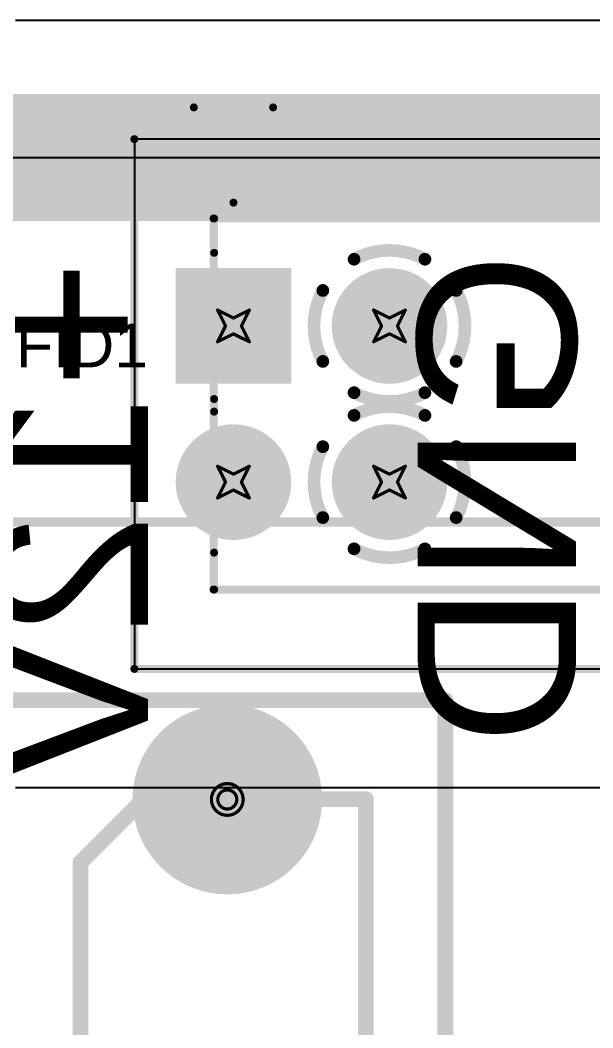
# Model space of a CAD drawing. Header units: inches. Extents: x -1.3 to 11.9, y -6.8 to 4.2.
# Drawn here: x 3.324 to 3.686, y 2.611 to 3.246 of the extents above; entities that cross this region are included whole.
import ezdxf

# ---------------------------------------------------------------- set-up
doc = ezdxf.new("R2010")
doc.units = ezdxf.units.IN
doc.header["$MEASUREMENT"] = 0
for name, color, linetype in [('02_GND1', 76, 'Continuous'), ('03_SIG1', 76, 'Continuous'), ('04_GND2', 16, 'Continuous'), ('05_SIG2', 156, 'Continuous'), ('06_GND3', 216, 'Continuous'), ('07_SIG3', 216, 'Continuous'), ('08_GND4', 136, 'Continuous'), ('09_PWR1', 136, 'Continuous'), ('10_PWR2', 136, 'Continuous'), ('11_GND5', 136, 'Continuous'), ('12_SIG4', 7, 'Continuous'), ('13_GND6', 136, 'Continuous'), ('14_SIG5', 136, 'Continuous'), ('15_GND7', 136, 'Continuous'), ('AB', 56, 'Continuous'), ('BOTTOM', 5, 'Continuous'), ('Bottom Overlay', 54, 'Continuous'), ('Bottom Solder', 6, 'Continuous'), ('FAB_DWG_INFO', 1, 'Continuous'), ('Keep-Out Layer', 6, 'Continuous'), ('Mechanical 13', 56, 'Continuous'), ('Multi-Layer', 9, 'Continuous'), ('Pad Holes', 156, 'Continuous'), ('POT_INFO', 56, 'Continuous'), ('TOP', 1, 'Continuous'), ('Top Overlay', 2, 'Continuous'), ('Top Solder', 216, 'Continuous')]:
    doc.layers.add(name, color=color, linetype=linetype)
doc.styles.add('Arial', font='', dxfattribs={"height": 0.2})
doc.styles.get('Arial').set_extended_font_data('Arial')

# ---------------------------------------------------------------- blocks, each defined once
blk = doc.blocks.new('MICTOR_38_PIN_39')
at = {"layer": '02_GND1'}
h = blk.add_hatch(color=76, dxfattribs=at)
edge = h.paths.add_edge_path()
edge.add_arc((0.2248, -0.1376), 0.05983, 0, 360)
at = {"layer": '03_SIG1'}
h = blk.add_hatch(color=76, dxfattribs=at)
edge = h.paths.add_edge_path()
edge.add_arc((0.2248, -0.1376), 0.03, 0, 360)
at = {"layer": '04_GND2'}
h = blk.add_hatch(color=16, dxfattribs=at)
edge = h.paths.add_edge_path()
edge.add_arc((0.2248, -0.1376), 0.05983, 0, 360)
at = {"layer": '05_SIG2'}
h = blk.add_hatch(color=156, dxfattribs=at)
edge = h.paths.add_edge_path()
edge.add_arc((0.2248, -0.1376), 0.03, 0, 360)
at = {"layer": '06_GND3'}
h = blk.add_hatch(color=216, dxfattribs=at)
edge = h.paths.add_edge_path()
edge.add_arc((0.2248, -0.1376), 0.05983, 0, 360)
at = {"layer": '07_SIG3'}
h = blk.add_hatch(color=216, dxfattribs=at)
edge = h.paths.add_edge_path()
edge.add_arc((0.2248, -0.1376), 0.03, 0, 360)
at = {"layer": '08_GND4'}
h = blk.add_hatch(color=136, dxfattribs=at)
edge = h.paths.add_edge_path()
edge.add_arc((0.2248, -0.1376), 0.05983, 0, 360)
at = {"layer": '09_PWR1'}
h = blk.add_hatch(color=136, dxfattribs=at)
edge = h.paths.add_edge_path()
edge.add_arc((0.2248, -0.1376), 0.05983, 0, 360)
at = {"layer": '10_PWR2'}
h = blk.add_hatch(color=136, dxfattribs=at)
edge = h.paths.add_edge_path()
edge.add_arc((0.2248, -0.1376), 0.05983, 0, 360)
at = {"layer": '11_GND5'}
h = blk.add_hatch(color=136, dxfattribs=at)
edge = h.paths.add_edge_path()
edge.add_arc((0.2248, -0.1376), 0.05983, 0, 360)
at = {"layer": '12_SIG4'}
h = blk.add_hatch(color=7, dxfattribs=at)
edge = h.paths.add_edge_path()
edge.add_arc((0.2248, -0.1376), 0.03, 0, 360)
at = {"layer": '13_GND6'}
h = blk.add_hatch(color=136, dxfattribs=at)
edge = h.paths.add_edge_path()
edge.add_arc((0.2248, -0.1376), 0.05983, 0, 360)
at = {"layer": '14_SIG5'}
h = blk.add_hatch(color=136, dxfattribs=at)
edge = h.paths.add_edge_path()
edge.add_arc((0.2248, -0.1376), 0.03, 0, 360)
at = {"layer": '15_GND7'}
h = blk.add_hatch(color=136, dxfattribs=at)
edge = h.paths.add_edge_path()
edge.add_arc((0.2248, -0.1376), 0.05983, 0, 360)
at = {"layer": 'BOTTOM'}
h = blk.add_hatch(color=5, dxfattribs=at)
edge = h.paths.add_edge_path()
edge.add_arc((0.2248, -0.1376), 0.03, 0, 360)
at = {"layer": 'Bottom Solder'}
h = blk.add_hatch(color=6, dxfattribs=at)
edge = h.paths.add_edge_path()
edge.add_arc((0.2248, -0.1376), 0.034, 0, 360)
at = {"layer": 'Multi-Layer'}
h = blk.add_hatch(color=9, dxfattribs=at)
edge = h.paths.add_edge_path()
edge.add_arc((0.2248, -0.1376), 0.03, 0, 360)
at = {"layer": 'Pad Holes'}
h = blk.add_hatch(color=7, dxfattribs=at)
edge = h.paths.add_edge_path()
edge.add_arc((0.2248, -0.1376), 0.04783, 0, 360)
at = {"layer": 'TOP'}
h = blk.add_hatch(color=1, dxfattribs=at)
edge = h.paths.add_edge_path()
edge.add_arc((0.2248, -0.1376), 0.03, 0, 360)
at = {"layer": 'Top Solder'}
h = blk.add_hatch(color=216, dxfattribs=at)
edge = h.paths.add_edge_path()
edge.add_arc((0.2248, -0.1376), 0.034, 0, 360)
at = {"layer": 'Top Overlay'}
for points in [[(0.2874, 0, 0.01, 0.01, 0), (0.2874, -0.2752, 0.01, 0.01, 0)], [(-0.635, -0.045, 0.01, 0.01, 0), (0.185, -0.045, 0.01, 0.01, 0)], [(0.185, -0.045, 0.01, 0.01, 0), (0.225, -0.085, 0.01, 0.01, 0)], [(0.225, -0.085, 0.01, 0.01, 0), (0.225, -0.225, 0.01, 0.01, 0)], [(-0.68, -0.225, 0.01, 0.01, 0), (0.225, -0.225, 0.01, 0.01, 0)], [(-0.74, -0.2752, 0.01, 0.01, 0), (0.2874, -0.2752, 0.01, 0.01, 0)]]:
    blk.add_lwpolyline(points, format="xyseb", dxfattribs=at)
for points in [[(0.1825, -0.045, 0.005, 0.005, 1), (0.1875, -0.045, 0.005, 0.005, 1)], [(0.1825, -0.045, 0.005, 0.005, 1), (0.1875, -0.045, 0.005, 0.005, 1)], [(0.2225, -0.085, 0.005, 0.005, 1), (0.2275, -0.085, 0.005, 0.005, 1)], [(0.2225, -0.085, 0.005, 0.005, 1), (0.2275, -0.085, 0.005, 0.005, 1)], [(0.2225, -0.225, 0.005, 0.005, 1), (0.2275, -0.225, 0.005, 0.005, 1)], [(0.2225, -0.225, 0.005, 0.005, 1), (0.2275, -0.225, 0.005, 0.005, 1)], [(0.2849, -0.2752, 0.005, 0.005, 1), (0.2899, -0.2752, 0.005, 0.005, 1)], [(0.2849, -0.2752, 0.005, 0.005, 1), (0.2899, -0.2752, 0.005, 0.005, 1)]]:
    blk.add_lwpolyline(points, format="xyseb", close=True, dxfattribs=at)
blk = doc.blocks.new('CON_1053141204_320')
at = {"layer": '02_GND1'}
h = blk.add_hatch(color=76, dxfattribs=at)
edge = h.paths.add_edge_path()
edge.add_arc((-0.09843, 0), 0.03562, 0, 360)
h = blk.add_hatch(color=76, dxfattribs=at)
edge = h.paths.add_edge_path()
edge.add_arc((0, 0), 0.03562, 0, 360)
at = {"layer": '03_SIG1'}
h = blk.add_hatch(color=76, dxfattribs=at)
edge = h.paths.add_edge_path()
edge.add_arc((-0.09843, 0), 0.03346, 0, 360)
blk.add_hatch(color=76, dxfattribs=at).paths.add_polyline_path([(-0.03346, 0.03346), (0.03346, 0.03346), (0.03346, -0.03346), (-0.03346, -0.03346)])
h = blk.add_hatch(color=76, dxfattribs=at)
edge = h.paths.add_edge_path()
edge.add_arc((-0.09843, -0.09843), 0.03346, 0, 360)
h = blk.add_hatch(color=76, dxfattribs=at)
edge = h.paths.add_edge_path()
edge.add_arc((0, -0.09843), 0.03346, 0, 360)
at = {"layer": '04_GND2'}
h = blk.add_hatch(color=16, dxfattribs=at)
edge = h.paths.add_edge_path()
edge.add_arc((-0.09843, 0), 0.03562, 0, 360)
h = blk.add_hatch(color=16, dxfattribs=at)
edge = h.paths.add_edge_path()
edge.add_arc((0, 0), 0.03562, 0, 360)
at = {"layer": '05_SIG2'}
h = blk.add_hatch(color=156, dxfattribs=at)
edge = h.paths.add_edge_path()
edge.add_arc((-0.09843, 0), 0.03346, 0, 360)
blk.add_hatch(color=156, dxfattribs=at).paths.add_polyline_path([(-0.03346, 0.03346), (0.03346, 0.03346), (0.03346, -0.03346), (-0.03346, -0.03346)])
h = blk.add_hatch(color=156, dxfattribs=at)
edge = h.paths.add_edge_path()
edge.add_arc((-0.09843, -0.09843), 0.03346, 0, 360)
h = blk.add_hatch(color=156, dxfattribs=at)
edge = h.paths.add_edge_path()
edge.add_arc((0, -0.09843), 0.03346, 0, 360)
at = {"layer": '06_GND3'}
h = blk.add_hatch(color=216, dxfattribs=at)
edge = h.paths.add_edge_path()
edge.add_arc((-0.09843, 0), 0.03562, 0, 360)
h = blk.add_hatch(color=216, dxfattribs=at)
edge = h.paths.add_edge_path()
edge.add_arc((0, 0), 0.03562, 0, 360)
at = {"layer": '07_SIG3'}
h = blk.add_hatch(color=216, dxfattribs=at)
edge = h.paths.add_edge_path()
edge.add_arc((-0.09843, 0), 0.03346, 0, 360)
blk.add_hatch(color=216, dxfattribs=at).paths.add_polyline_path([(-0.03346, 0.03346), (0.03346, 0.03346), (0.03346, -0.03346), (-0.03346, -0.03346)])
h = blk.add_hatch(color=216, dxfattribs=at)
edge = h.paths.add_edge_path()
edge.add_arc((-0.09843, -0.09843), 0.03346, 0, 360)
h = blk.add_hatch(color=216, dxfattribs=at)
edge = h.paths.add_edge_path()
edge.add_arc((0, -0.09843), 0.03346, 0, 360)
at = {"layer": '08_GND4'}
h = blk.add_hatch(color=136, dxfattribs=at)
edge = h.paths.add_edge_path()
edge.add_arc((-0.09843, 0), 0.03562, 0, 360)
h = blk.add_hatch(color=136, dxfattribs=at)
edge = h.paths.add_edge_path()
edge.add_arc((0, 0), 0.03562, 0, 360)
at = {"layer": '09_PWR1'}
h = blk.add_hatch(color=136, dxfattribs=at)
edge = h.paths.add_edge_path()
edge.add_arc((-0.09843, 0), 0.03562, 0, 360)
h = blk.add_hatch(color=136, dxfattribs=at)
edge = h.paths.add_edge_path()
edge.add_arc((0, 0), 0.03562, 0, 360)
h = blk.add_hatch(color=136, dxfattribs=at)
edge = h.paths.add_edge_path()
edge.add_arc((-0.09843, -0.09843), 0.03562, 0, 360)
h = blk.add_hatch(color=136, dxfattribs=at)
edge = h.paths.add_edge_path()
edge.add_arc((0, -0.09843), 0.03562, 0, 360)
at = {"layer": '10_PWR2'}
h = blk.add_hatch(color=136, dxfattribs=at)
edge = h.paths.add_edge_path()
edge.add_arc((-0.09843, 0), 0.03562, 0, 360)
h = blk.add_hatch(color=136, dxfattribs=at)
edge = h.paths.add_edge_path()
edge.add_arc((0, 0), 0.03562, 0, 360)
h = blk.add_hatch(color=136, dxfattribs=at)
edge = h.paths.add_edge_path()
edge.add_arc((-0.09843, -0.09843), 0.03562, 0, 360)
h = blk.add_hatch(color=136, dxfattribs=at)
edge = h.paths.add_edge_path()
edge.add_arc((0, -0.09843), 0.03562, 0, 360)
at = {"layer": '11_GND5'}
h = blk.add_hatch(color=136, dxfattribs=at)
edge = h.paths.add_edge_path()
edge.add_arc((-0.09843, 0), 0.03562, 0, 360)
h = blk.add_hatch(color=136, dxfattribs=at)
edge = h.paths.add_edge_path()
edge.add_arc((0, 0), 0.03562, 0, 360)
at = {"layer": '12_SIG4'}
h = blk.add_hatch(color=7, dxfattribs=at)
edge = h.paths.add_edge_path()
edge.add_arc((-0.09843, 0), 0.03346, 0, 360)
blk.add_hatch(color=7, dxfattribs=at).paths.add_polyline_path([(-0.03346, 0.03346), (0.03346, 0.03346), (0.03346, -0.03346), (-0.03346, -0.03346)])
h = blk.add_hatch(color=7, dxfattribs=at)
edge = h.paths.add_edge_path()
edge.add_arc((-0.09843, -0.09843), 0.03346, 0, 360)
h = blk.add_hatch(color=7, dxfattribs=at)
edge = h.paths.add_edge_path()
edge.add_arc((0, -0.09843), 0.03346, 0, 360)
at = {"layer": '13_GND6'}
h = blk.add_hatch(color=136, dxfattribs=at)
edge = h.paths.add_edge_path()
edge.add_arc((-0.09843, 0), 0.03562, 0, 360)
h = blk.add_hatch(color=136, dxfattribs=at)
edge = h.paths.add_edge_path()
edge.add_arc((0, 0), 0.03562, 0, 360)
at = {"layer": '14_SIG5'}
h = blk.add_hatch(color=136, dxfattribs=at)
edge = h.paths.add_edge_path()
edge.add_arc((-0.09843, 0), 0.03346, 0, 360)
blk.add_hatch(color=136, dxfattribs=at).paths.add_polyline_path([(-0.03346, 0.03346), (0.03346, 0.03346), (0.03346, -0.03346), (-0.03346, -0.03346)])
h = blk.add_hatch(color=136, dxfattribs=at)
edge = h.paths.add_edge_path()
edge.add_arc((-0.09843, -0.09843), 0.03346, 0, 360)
h = blk.add_hatch(color=136, dxfattribs=at)
edge = h.paths.add_edge_path()
edge.add_arc((0, -0.09843), 0.03346, 0, 360)
at = {"layer": '15_GND7'}
h = blk.add_hatch(color=136, dxfattribs=at)
edge = h.paths.add_edge_path()
edge.add_arc((-0.09843, 0), 0.03562, 0, 360)
h = blk.add_hatch(color=136, dxfattribs=at)
edge = h.paths.add_edge_path()
edge.add_arc((0, 0), 0.03562, 0, 360)
at = {"layer": 'BOTTOM'}
h = blk.add_hatch(color=5, dxfattribs=at)
edge = h.paths.add_edge_path()
edge.add_arc((-0.09843, 0), 0.03346, 0, 360)
blk.add_hatch(color=5, dxfattribs=at).paths.add_polyline_path([(-0.03346, 0.03346), (0.03346, 0.03346), (0.03346, -0.03346), (-0.03346, -0.03346)])
h = blk.add_hatch(color=5, dxfattribs=at)
edge = h.paths.add_edge_path()
edge.add_arc((-0.09843, -0.09843), 0.03346, 0, 360)
h = blk.add_hatch(color=5, dxfattribs=at)
edge = h.paths.add_edge_path()
edge.add_arc((0, -0.09843), 0.03346, 0, 360)
at = {"layer": 'Bottom Solder'}
h = blk.add_hatch(color=6, dxfattribs=at)
edge = h.paths.add_edge_path()
edge.add_arc((-0.09843, 0), 0.03646, 0, 360)
blk.add_hatch(color=6, dxfattribs=at).paths.add_polyline_path([(-0.03646, 0.03646), (0.03646, 0.03646), (0.03646, -0.03646), (-0.03646, -0.03646)])
h = blk.add_hatch(color=6, dxfattribs=at)
edge = h.paths.add_edge_path()
edge.add_arc((-0.09843, -0.09843), 0.03646, 0, 360)
h = blk.add_hatch(color=6, dxfattribs=at)
edge = h.paths.add_edge_path()
edge.add_arc((0, -0.09843), 0.03646, 0, 360)
at = {"layer": 'Pad Holes'}
h = blk.add_hatch(color=7, dxfattribs=at)
edge = h.paths.add_edge_path()
edge.add_arc((-0.09843, 0), 0.02362, 0, 360)
h = blk.add_hatch(color=7, dxfattribs=at)
edge = h.paths.add_edge_path()
edge.add_arc((0, 0), 0.02362, 0, 360)
h = blk.add_hatch(color=7, dxfattribs=at)
edge = h.paths.add_edge_path()
edge.add_arc((-0.09843, -0.09843), 0.02362, 0, 360)
h = blk.add_hatch(color=7, dxfattribs=at)
edge = h.paths.add_edge_path()
edge.add_arc((0, -0.09843), 0.02362, 0, 360)
at = {"layer": 'TOP'}
h = blk.add_hatch(color=1, dxfattribs=at)
edge = h.paths.add_edge_path()
edge.add_arc((-0.09843, 0), 0.03346, 0, 360)
blk.add_hatch(color=1, dxfattribs=at).paths.add_polyline_path([(-0.03346, 0.03346), (0.03346, 0.03346), (0.03346, -0.03346), (-0.03346, -0.03346)])
h = blk.add_hatch(color=1, dxfattribs=at)
edge = h.paths.add_edge_path()
edge.add_arc((-0.09843, -0.09843), 0.03346, 0, 360)
h = blk.add_hatch(color=1, dxfattribs=at)
edge = h.paths.add_edge_path()
edge.add_arc((0, -0.09843), 0.03346, 0, 360)
at = {"layer": 'Top Solder'}
h = blk.add_hatch(color=216, dxfattribs=at)
edge = h.paths.add_edge_path()
edge.add_arc((-0.09843, 0), 0.03646, 0, 360)
blk.add_hatch(color=216, dxfattribs=at).paths.add_polyline_path([(-0.03646, 0.03646), (0.03646, 0.03646), (0.03646, -0.03646), (-0.03646, -0.03646)])
h = blk.add_hatch(color=216, dxfattribs=at)
edge = h.paths.add_edge_path()
edge.add_arc((-0.09843, -0.09843), 0.03646, 0, 360)
h = blk.add_hatch(color=216, dxfattribs=at)
edge = h.paths.add_edge_path()
edge.add_arc((0, -0.09843), 0.03646, 0, 360)
at = {"layer": '02_GND1'}
for points in [[(-0.12078, -0.05638, 0.008, 0.008, -0.249328), (-0.07607, -0.05638, 0.008, 0.008, 0)], [(-0.02236, -0.05638, 0.008, 0.008, -0.249328), (0.02236, -0.05638, 0.008, 0.008, 0)], [(-0.14047, -0.12078, 0.008, 0.008, -0.249328), (-0.14047, -0.07607, 0.008, 0.008, 0)], [(-0.05638, -0.07607, 0.008, 0.008, -0.249328), (-0.05638, -0.12078, 0.008, 0.008, 0)], [(-0.04205, -0.12078, 0.008, 0.008, -0.249328), (-0.04205, -0.07607, 0.008, 0.008, 0)], [(0.04205, -0.07607, 0.008, 0.008, -0.249328), (0.04205, -0.12078, 0.008, 0.008, 0)], [(-0.07607, -0.14047, 0.008, 0.008, -0.249328), (-0.12078, -0.14047, 0.008, 0.008, 0)], [(0.02236, -0.14047, 0.008, 0.008, -0.249328), (-0.02236, -0.14047, 0.008, 0.008, 0)]]:
    blk.add_lwpolyline(points, format="xyseb", dxfattribs=at)
for points in [[(-0.12278, -0.05638, 0.004, 0.004, 1), (-0.11878, -0.05638, 0.004, 0.004, 1)], [(-0.07807, -0.05638, 0.004, 0.004, 1), (-0.07407, -0.05638, 0.004, 0.004, 1)], [(-0.02436, -0.05638, 0.004, 0.004, 1), (-0.02036, -0.05638, 0.004, 0.004, 1)], [(0.02036, -0.05638, 0.004, 0.004, 1), (0.02436, -0.05638, 0.004, 0.004, 1)], [(-0.14247, -0.07607, 0.004, 0.004, 1), (-0.13847, -0.07607, 0.004, 0.004, 1)], [(-0.05838, -0.07607, 0.004, 0.004, 1), (-0.05438, -0.07607, 0.004, 0.004, 1)], [(-0.04405, -0.07607, 0.004, 0.004, 1), (-0.04005, -0.07607, 0.004, 0.004, 1)], [(0.04005, -0.07607, 0.004, 0.004, 1), (0.04405, -0.07607, 0.004, 0.004, 1)], [(-0.14247, -0.12078, 0.004, 0.004, 1), (-0.13847, -0.12078, 0.004, 0.004, 1)], [(-0.05838, -0.12078, 0.004, 0.004, 1), (-0.05438, -0.12078, 0.004, 0.004, 1)], [(-0.04405, -0.12078, 0.004, 0.004, 1), (-0.04005, -0.12078, 0.004, 0.004, 1)], [(0.04005, -0.12078, 0.004, 0.004, 1), (0.04405, -0.12078, 0.004, 0.004, 1)], [(-0.12278, -0.14047, 0.004, 0.004, 1), (-0.11878, -0.14047, 0.004, 0.004, 1)], [(-0.07807, -0.14047, 0.004, 0.004, 1), (-0.07407, -0.14047, 0.004, 0.004, 1)], [(-0.02436, -0.14047, 0.004, 0.004, 1), (-0.02036, -0.14047, 0.004, 0.004, 1)], [(0.02036, -0.14047, 0.004, 0.004, 1), (0.02436, -0.14047, 0.004, 0.004, 1)]]:
    blk.add_lwpolyline(points, format="xyseb", close=True, dxfattribs=at)
at = {"layer": '04_GND2'}
for points in [[(-0.12078, -0.05638, 0.008, 0.008, -0.249328), (-0.07607, -0.05638, 0.008, 0.008, 0)], [(-0.02236, -0.05638, 0.008, 0.008, -0.249328), (0.02236, -0.05638, 0.008, 0.008, 0)], [(-0.14047, -0.12078, 0.008, 0.008, -0.249328), (-0.14047, -0.07607, 0.008, 0.008, 0)], [(-0.05638, -0.07607, 0.008, 0.008, -0.249328), (-0.05638, -0.12078, 0.008, 0.008, 0)], [(-0.04205, -0.12078, 0.008, 0.008, -0.249328), (-0.04205, -0.07607, 0.008, 0.008, 0)], [(0.04205, -0.07607, 0.008, 0.008, -0.249328), (0.04205, -0.12078, 0.008, 0.008, 0)], [(-0.07607, -0.14047, 0.008, 0.008, -0.249328), (-0.12078, -0.14047, 0.008, 0.008, 0)], [(0.02236, -0.14047, 0.008, 0.008, -0.249328), (-0.02236, -0.14047, 0.008, 0.008, 0)]]:
    blk.add_lwpolyline(points, format="xyseb", dxfattribs=at)
for points in [[(-0.12278, -0.05638, 0.004, 0.004, 1), (-0.11878, -0.05638, 0.004, 0.004, 1)], [(-0.07807, -0.05638, 0.004, 0.004, 1), (-0.07407, -0.05638, 0.004, 0.004, 1)], [(-0.02436, -0.05638, 0.004, 0.004, 1), (-0.02036, -0.05638, 0.004, 0.004, 1)], [(0.02036, -0.05638, 0.004, 0.004, 1), (0.02436, -0.05638, 0.004, 0.004, 1)], [(-0.14247, -0.07607, 0.004, 0.004, 1), (-0.13847, -0.07607, 0.004, 0.004, 1)], [(-0.05838, -0.07607, 0.004, 0.004, 1), (-0.05438, -0.07607, 0.004, 0.004, 1)], [(-0.04405, -0.07607, 0.004, 0.004, 1), (-0.04005, -0.07607, 0.004, 0.004, 1)], [(0.04005, -0.07607, 0.004, 0.004, 1), (0.04405, -0.07607, 0.004, 0.004, 1)], [(-0.14247, -0.12078, 0.004, 0.004, 1), (-0.13847, -0.12078, 0.004, 0.004, 1)], [(-0.05838, -0.12078, 0.004, 0.004, 1), (-0.05438, -0.12078, 0.004, 0.004, 1)], [(-0.04405, -0.12078, 0.004, 0.004, 1), (-0.04005, -0.12078, 0.004, 0.004, 1)], [(0.04005, -0.12078, 0.004, 0.004, 1), (0.04405, -0.12078, 0.004, 0.004, 1)], [(-0.12278, -0.14047, 0.004, 0.004, 1), (-0.11878, -0.14047, 0.004, 0.004, 1)], [(-0.07807, -0.14047, 0.004, 0.004, 1), (-0.07407, -0.14047, 0.004, 0.004, 1)], [(-0.02436, -0.14047, 0.004, 0.004, 1), (-0.02036, -0.14047, 0.004, 0.004, 1)], [(0.02036, -0.14047, 0.004, 0.004, 1), (0.02436, -0.14047, 0.004, 0.004, 1)]]:
    blk.add_lwpolyline(points, format="xyseb", close=True, dxfattribs=at)
at = {"layer": '06_GND3'}
for points in [[(-0.12078, -0.05638, 0.008, 0.008, -0.249328), (-0.07607, -0.05638, 0.008, 0.008, 0)], [(-0.02236, -0.05638, 0.008, 0.008, -0.249328), (0.02236, -0.05638, 0.008, 0.008, 0)], [(-0.14047, -0.12078, 0.008, 0.008, -0.249328), (-0.14047, -0.07607, 0.008, 0.008, 0)], [(-0.05638, -0.07607, 0.008, 0.008, -0.249328), (-0.05638, -0.12078, 0.008, 0.008, 0)], [(-0.04205, -0.12078, 0.008, 0.008, -0.249328), (-0.04205, -0.07607, 0.008, 0.008, 0)], [(0.04205, -0.07607, 0.008, 0.008, -0.249328), (0.04205, -0.12078, 0.008, 0.008, 0)], [(-0.07607, -0.14047, 0.008, 0.008, -0.249328), (-0.12078, -0.14047, 0.008, 0.008, 0)], [(0.02236, -0.14047, 0.008, 0.008, -0.249328), (-0.02236, -0.14047, 0.008, 0.008, 0)]]:
    blk.add_lwpolyline(points, format="xyseb", dxfattribs=at)
for points in [[(-0.12278, -0.05638, 0.004, 0.004, 1), (-0.11878, -0.05638, 0.004, 0.004, 1)], [(-0.07807, -0.05638, 0.004, 0.004, 1), (-0.07407, -0.05638, 0.004, 0.004, 1)], [(-0.02436, -0.05638, 0.004, 0.004, 1), (-0.02036, -0.05638, 0.004, 0.004, 1)], [(0.02036, -0.05638, 0.004, 0.004, 1), (0.02436, -0.05638, 0.004, 0.004, 1)], [(-0.14247, -0.07607, 0.004, 0.004, 1), (-0.13847, -0.07607, 0.004, 0.004, 1)], [(-0.05838, -0.07607, 0.004, 0.004, 1), (-0.05438, -0.07607, 0.004, 0.004, 1)], [(-0.04405, -0.07607, 0.004, 0.004, 1), (-0.04005, -0.07607, 0.004, 0.004, 1)], [(0.04005, -0.07607, 0.004, 0.004, 1), (0.04405, -0.07607, 0.004, 0.004, 1)], [(-0.14247, -0.12078, 0.004, 0.004, 1), (-0.13847, -0.12078, 0.004, 0.004, 1)], [(-0.05838, -0.12078, 0.004, 0.004, 1), (-0.05438, -0.12078, 0.004, 0.004, 1)], [(-0.04405, -0.12078, 0.004, 0.004, 1), (-0.04005, -0.12078, 0.004, 0.004, 1)], [(0.04005, -0.12078, 0.004, 0.004, 1), (0.04405, -0.12078, 0.004, 0.004, 1)], [(-0.12278, -0.14047, 0.004, 0.004, 1), (-0.11878, -0.14047, 0.004, 0.004, 1)], [(-0.07807, -0.14047, 0.004, 0.004, 1), (-0.07407, -0.14047, 0.004, 0.004, 1)], [(-0.02436, -0.14047, 0.004, 0.004, 1), (-0.02036, -0.14047, 0.004, 0.004, 1)], [(0.02036, -0.14047, 0.004, 0.004, 1), (0.02436, -0.14047, 0.004, 0.004, 1)]]:
    blk.add_lwpolyline(points, format="xyseb", close=True, dxfattribs=at)
at = {"layer": '08_GND4'}
for points in [[(-0.12078, -0.05638, 0.008, 0.008, -0.249328), (-0.07607, -0.05638, 0.008, 0.008, 0)], [(-0.02236, -0.05638, 0.008, 0.008, -0.249328), (0.02236, -0.05638, 0.008, 0.008, 0)], [(-0.14047, -0.12078, 0.008, 0.008, -0.249328), (-0.14047, -0.07607, 0.008, 0.008, 0)], [(-0.05638, -0.07607, 0.008, 0.008, -0.249328), (-0.05638, -0.12078, 0.008, 0.008, 0)], [(-0.04205, -0.12078, 0.008, 0.008, -0.249328), (-0.04205, -0.07607, 0.008, 0.008, 0)], [(0.04205, -0.07607, 0.008, 0.008, -0.249328), (0.04205, -0.12078, 0.008, 0.008, 0)], [(-0.07607, -0.14047, 0.008, 0.008, -0.249328), (-0.12078, -0.14047, 0.008, 0.008, 0)], [(0.02236, -0.14047, 0.008, 0.008, -0.249328), (-0.02236, -0.14047, 0.008, 0.008, 0)]]:
    blk.add_lwpolyline(points, format="xyseb", dxfattribs=at)
for points in [[(-0.12278, -0.05638, 0.004, 0.004, 1), (-0.11878, -0.05638, 0.004, 0.004, 1)], [(-0.07807, -0.05638, 0.004, 0.004, 1), (-0.07407, -0.05638, 0.004, 0.004, 1)], [(-0.02436, -0.05638, 0.004, 0.004, 1), (-0.02036, -0.05638, 0.004, 0.004, 1)], [(0.02036, -0.05638, 0.004, 0.004, 1), (0.02436, -0.05638, 0.004, 0.004, 1)], [(-0.14247, -0.07607, 0.004, 0.004, 1), (-0.13847, -0.07607, 0.004, 0.004, 1)], [(-0.05838, -0.07607, 0.004, 0.004, 1), (-0.05438, -0.07607, 0.004, 0.004, 1)], [(-0.04405, -0.07607, 0.004, 0.004, 1), (-0.04005, -0.07607, 0.004, 0.004, 1)], [(0.04005, -0.07607, 0.004, 0.004, 1), (0.04405, -0.07607, 0.004, 0.004, 1)], [(-0.14247, -0.12078, 0.004, 0.004, 1), (-0.13847, -0.12078, 0.004, 0.004, 1)], [(-0.05838, -0.12078, 0.004, 0.004, 1), (-0.05438, -0.12078, 0.004, 0.004, 1)], [(-0.04405, -0.12078, 0.004, 0.004, 1), (-0.04005, -0.12078, 0.004, 0.004, 1)], [(0.04005, -0.12078, 0.004, 0.004, 1), (0.04405, -0.12078, 0.004, 0.004, 1)], [(-0.12278, -0.14047, 0.004, 0.004, 1), (-0.11878, -0.14047, 0.004, 0.004, 1)], [(-0.07807, -0.14047, 0.004, 0.004, 1), (-0.07407, -0.14047, 0.004, 0.004, 1)], [(-0.02436, -0.14047, 0.004, 0.004, 1), (-0.02036, -0.14047, 0.004, 0.004, 1)], [(0.02036, -0.14047, 0.004, 0.004, 1), (0.02436, -0.14047, 0.004, 0.004, 1)]]:
    blk.add_lwpolyline(points, format="xyseb", close=True, dxfattribs=at)
at = {"layer": '11_GND5'}
for points in [[(-0.12078, -0.05638, 0.008, 0.008, -0.249328), (-0.07607, -0.05638, 0.008, 0.008, 0)], [(-0.02236, -0.05638, 0.008, 0.008, -0.249328), (0.02236, -0.05638, 0.008, 0.008, 0)], [(-0.14047, -0.12078, 0.008, 0.008, -0.249328), (-0.14047, -0.07607, 0.008, 0.008, 0)], [(-0.05638, -0.07607, 0.008, 0.008, -0.249328), (-0.05638, -0.12078, 0.008, 0.008, 0)], [(-0.04205, -0.12078, 0.008, 0.008, -0.249328), (-0.04205, -0.07607, 0.008, 0.008, 0)], [(0.04205, -0.07607, 0.008, 0.008, -0.249328), (0.04205, -0.12078, 0.008, 0.008, 0)], [(-0.07607, -0.14047, 0.008, 0.008, -0.249328), (-0.12078, -0.14047, 0.008, 0.008, 0)], [(0.02236, -0.14047, 0.008, 0.008, -0.249328), (-0.02236, -0.14047, 0.008, 0.008, 0)]]:
    blk.add_lwpolyline(points, format="xyseb", dxfattribs=at)
for points in [[(-0.12278, -0.05638, 0.004, 0.004, 1), (-0.11878, -0.05638, 0.004, 0.004, 1)], [(-0.07807, -0.05638, 0.004, 0.004, 1), (-0.07407, -0.05638, 0.004, 0.004, 1)], [(-0.02436, -0.05638, 0.004, 0.004, 1), (-0.02036, -0.05638, 0.004, 0.004, 1)], [(0.02036, -0.05638, 0.004, 0.004, 1), (0.02436, -0.05638, 0.004, 0.004, 1)], [(-0.14247, -0.07607, 0.004, 0.004, 1), (-0.13847, -0.07607, 0.004, 0.004, 1)], [(-0.05838, -0.07607, 0.004, 0.004, 1), (-0.05438, -0.07607, 0.004, 0.004, 1)], [(-0.04405, -0.07607, 0.004, 0.004, 1), (-0.04005, -0.07607, 0.004, 0.004, 1)], [(0.04005, -0.07607, 0.004, 0.004, 1), (0.04405, -0.07607, 0.004, 0.004, 1)], [(-0.14247, -0.12078, 0.004, 0.004, 1), (-0.13847, -0.12078, 0.004, 0.004, 1)], [(-0.05838, -0.12078, 0.004, 0.004, 1), (-0.05438, -0.12078, 0.004, 0.004, 1)], [(-0.04405, -0.12078, 0.004, 0.004, 1), (-0.04005, -0.12078, 0.004, 0.004, 1)], [(0.04005, -0.12078, 0.004, 0.004, 1), (0.04405, -0.12078, 0.004, 0.004, 1)], [(-0.12278, -0.14047, 0.004, 0.004, 1), (-0.11878, -0.14047, 0.004, 0.004, 1)], [(-0.07807, -0.14047, 0.004, 0.004, 1), (-0.07407, -0.14047, 0.004, 0.004, 1)], [(-0.02436, -0.14047, 0.004, 0.004, 1), (-0.02036, -0.14047, 0.004, 0.004, 1)], [(0.02036, -0.14047, 0.004, 0.004, 1), (0.02436, -0.14047, 0.004, 0.004, 1)]]:
    blk.add_lwpolyline(points, format="xyseb", close=True, dxfattribs=at)
at = {"layer": '13_GND6'}
for points in [[(-0.12078, -0.05638, 0.008, 0.008, -0.249328), (-0.07607, -0.05638, 0.008, 0.008, 0)], [(-0.02236, -0.05638, 0.008, 0.008, -0.249328), (0.02236, -0.05638, 0.008, 0.008, 0)], [(-0.14047, -0.12078, 0.008, 0.008, -0.249328), (-0.14047, -0.07607, 0.008, 0.008, 0)], [(-0.05638, -0.07607, 0.008, 0.008, -0.249328), (-0.05638, -0.12078, 0.008, 0.008, 0)], [(-0.04205, -0.12078, 0.008, 0.008, -0.249328), (-0.04205, -0.07607, 0.008, 0.008, 0)], [(0.04205, -0.07607, 0.008, 0.008, -0.249328), (0.04205, -0.12078, 0.008, 0.008, 0)], [(-0.07607, -0.14047, 0.008, 0.008, -0.249328), (-0.12078, -0.14047, 0.008, 0.008, 0)], [(0.02236, -0.14047, 0.008, 0.008, -0.249328), (-0.02236, -0.14047, 0.008, 0.008, 0)]]:
    blk.add_lwpolyline(points, format="xyseb", dxfattribs=at)
for points in [[(-0.12278, -0.05638, 0.004, 0.004, 1), (-0.11878, -0.05638, 0.004, 0.004, 1)], [(-0.07807, -0.05638, 0.004, 0.004, 1), (-0.07407, -0.05638, 0.004, 0.004, 1)], [(-0.02436, -0.05638, 0.004, 0.004, 1), (-0.02036, -0.05638, 0.004, 0.004, 1)], [(0.02036, -0.05638, 0.004, 0.004, 1), (0.02436, -0.05638, 0.004, 0.004, 1)], [(-0.14247, -0.07607, 0.004, 0.004, 1), (-0.13847, -0.07607, 0.004, 0.004, 1)], [(-0.05838, -0.07607, 0.004, 0.004, 1), (-0.05438, -0.07607, 0.004, 0.004, 1)], [(-0.04405, -0.07607, 0.004, 0.004, 1), (-0.04005, -0.07607, 0.004, 0.004, 1)], [(0.04005, -0.07607, 0.004, 0.004, 1), (0.04405, -0.07607, 0.004, 0.004, 1)], [(-0.14247, -0.12078, 0.004, 0.004, 1), (-0.13847, -0.12078, 0.004, 0.004, 1)], [(-0.05838, -0.12078, 0.004, 0.004, 1), (-0.05438, -0.12078, 0.004, 0.004, 1)], [(-0.04405, -0.12078, 0.004, 0.004, 1), (-0.04005, -0.12078, 0.004, 0.004, 1)], [(0.04005, -0.12078, 0.004, 0.004, 1), (0.04405, -0.12078, 0.004, 0.004, 1)], [(-0.12278, -0.14047, 0.004, 0.004, 1), (-0.11878, -0.14047, 0.004, 0.004, 1)], [(-0.07807, -0.14047, 0.004, 0.004, 1), (-0.07407, -0.14047, 0.004, 0.004, 1)], [(-0.02436, -0.14047, 0.004, 0.004, 1), (-0.02036, -0.14047, 0.004, 0.004, 1)], [(0.02036, -0.14047, 0.004, 0.004, 1), (0.02436, -0.14047, 0.004, 0.004, 1)]]:
    blk.add_lwpolyline(points, format="xyseb", close=True, dxfattribs=at)
at = {"layer": '15_GND7'}
for points in [[(-0.12078, -0.05638, 0.008, 0.008, -0.249328), (-0.07607, -0.05638, 0.008, 0.008, 0)], [(-0.02236, -0.05638, 0.008, 0.008, -0.249328), (0.02236, -0.05638, 0.008, 0.008, 0)], [(-0.14047, -0.12078, 0.008, 0.008, -0.249328), (-0.14047, -0.07607, 0.008, 0.008, 0)], [(-0.05638, -0.07607, 0.008, 0.008, -0.249328), (-0.05638, -0.12078, 0.008, 0.008, 0)], [(-0.04205, -0.12078, 0.008, 0.008, -0.249328), (-0.04205, -0.07607, 0.008, 0.008, 0)], [(0.04205, -0.07607, 0.008, 0.008, -0.249328), (0.04205, -0.12078, 0.008, 0.008, 0)], [(-0.07607, -0.14047, 0.008, 0.008, -0.249328), (-0.12078, -0.14047, 0.008, 0.008, 0)], [(0.02236, -0.14047, 0.008, 0.008, -0.249328), (-0.02236, -0.14047, 0.008, 0.008, 0)]]:
    blk.add_lwpolyline(points, format="xyseb", dxfattribs=at)
for points in [[(-0.12278, -0.05638, 0.004, 0.004, 1), (-0.11878, -0.05638, 0.004, 0.004, 1)], [(-0.07807, -0.05638, 0.004, 0.004, 1), (-0.07407, -0.05638, 0.004, 0.004, 1)], [(-0.02436, -0.05638, 0.004, 0.004, 1), (-0.02036, -0.05638, 0.004, 0.004, 1)], [(0.02036, -0.05638, 0.004, 0.004, 1), (0.02436, -0.05638, 0.004, 0.004, 1)], [(-0.14247, -0.07607, 0.004, 0.004, 1), (-0.13847, -0.07607, 0.004, 0.004, 1)], [(-0.05838, -0.07607, 0.004, 0.004, 1), (-0.05438, -0.07607, 0.004, 0.004, 1)], [(-0.04405, -0.07607, 0.004, 0.004, 1), (-0.04005, -0.07607, 0.004, 0.004, 1)], [(0.04005, -0.07607, 0.004, 0.004, 1), (0.04405, -0.07607, 0.004, 0.004, 1)], [(-0.14247, -0.12078, 0.004, 0.004, 1), (-0.13847, -0.12078, 0.004, 0.004, 1)], [(-0.05838, -0.12078, 0.004, 0.004, 1), (-0.05438, -0.12078, 0.004, 0.004, 1)], [(-0.04405, -0.12078, 0.004, 0.004, 1), (-0.04005, -0.12078, 0.004, 0.004, 1)], [(0.04005, -0.12078, 0.004, 0.004, 1), (0.04405, -0.12078, 0.004, 0.004, 1)], [(-0.12278, -0.14047, 0.004, 0.004, 1), (-0.11878, -0.14047, 0.004, 0.004, 1)], [(-0.07807, -0.14047, 0.004, 0.004, 1), (-0.07407, -0.14047, 0.004, 0.004, 1)], [(-0.02436, -0.14047, 0.004, 0.004, 1), (-0.02036, -0.14047, 0.004, 0.004, 1)], [(0.02036, -0.14047, 0.004, 0.004, 1), (0.02436, -0.14047, 0.004, 0.004, 1)]]:
    blk.add_lwpolyline(points, format="xyseb", close=True, dxfattribs=at)
at = {"layer": 'AB'}
for p, q in [((-0.29114, -0.68957), (-0.29114, 0.13752)), ((0.19272, 0.13752), (0.19272, -0.68957))]:
    blk.add_line(p, q, dxfattribs=at)
at = {"layer": 'Mechanical 13'}
for points in [[(0.13772, 0.025, 0.005, 0.005, 0), (0.07772, 0, 0.005, 0.005, 0)], [(0.13772, 0.025, 0.005, 0.005, 0), (0.13772, -0.025, 0.005, 0.005, 0)], [(-0.16614, 0.01252, 0.005, 0.005, 0), (0.06772, 0.01252, 0.005, 0.005, 0)], [(-0.16614, 0.01252, 0.005, 0.005, 0), (-0.16614, -0.56457, 0.005, 0.005, 0)], [(0.06772, 0.01252, 0.005, 0.005, 0), (0.06772, -0.56457, 0.005, 0.005, 0)], [(0.07772, 0, 0.005, 0.005, 0), (0.13772, -0.025, 0.005, 0.005, 0)]]:
    blk.add_lwpolyline(points, format="xyseb", dxfattribs=at)
for points in [[(0.13647, 0.025, 0.0025, 0.0025, 1), (0.13897, 0.025, 0.0025, 0.0025, 1)], [(0.13647, 0.025, 0.0025, 0.0025, 1), (0.13897, 0.025, 0.0025, 0.0025, 1)], [(-0.16739, 0.01252, 0.0025, 0.0025, 1), (-0.16489, 0.01252, 0.0025, 0.0025, 1)], [(-0.16739, 0.01252, 0.0025, 0.0025, 1), (-0.16489, 0.01252, 0.0025, 0.0025, 1)], [(0.06647, 0.01252, 0.0025, 0.0025, 1), (0.06897, 0.01252, 0.0025, 0.0025, 1)], [(0.06647, 0.01252, 0.0025, 0.0025, 1), (0.06897, 0.01252, 0.0025, 0.0025, 1)], [(0.07647, 0, 0.0025, 0.0025, 1), (0.07897, 0, 0.0025, 0.0025, 1)], [(0.07647, 0, 0.0025, 0.0025, 1), (0.07897, 0, 0.0025, 0.0025, 1)], [(0.13647, -0.025, 0.0025, 0.0025, 1), (0.13897, -0.025, 0.0025, 0.0025, 1)], [(0.13647, -0.025, 0.0025, 0.0025, 1), (0.13897, -0.025, 0.0025, 0.0025, 1)]]:
    blk.add_lwpolyline(points, format="xyseb", close=True, dxfattribs=at)
at = {"layer": 'POT_INFO'}
for p, q in [((0.11772, 0.06252), (-0.21614, 0.06252)), ((-0.21614, 0.06252), (-0.21614, -0.61457)), ((0.11772, -0.61457), (0.11772, 0.06252))]:
    blk.add_line(p, q, dxfattribs=at)
for points in [[(-0.21614, 0.06252, 0.005, 0.005, 0), (-0.21614, -0.61457, 0.005, 0.005, 0)], [(-0.21614, 0.06252, 0.005, 0.005, 0), (0.11772, 0.06252, 0.005, 0.005, 0)], [(0.11772, 0.06252, 0.005, 0.005, 0), (0.11772, -0.61457, 0.005, 0.005, 0)]]:
    blk.add_lwpolyline(points, format="xyseb", dxfattribs=at)
for points in [[(-0.21739, 0.06252, 0.0025, 0.0025, 1), (-0.21489, 0.06252, 0.0025, 0.0025, 1)], [(-0.21739, 0.06252, 0.0025, 0.0025, 1), (-0.21489, 0.06252, 0.0025, 0.0025, 1)], [(0.11647, 0.06252, 0.0025, 0.0025, 1), (0.11897, 0.06252, 0.0025, 0.0025, 1)], [(0.11647, 0.06252, 0.0025, 0.0025, 1), (0.11897, 0.06252, 0.0025, 0.0025, 1)]]:
    blk.add_lwpolyline(points, format="xyseb", close=True, dxfattribs=at)
at = {"layer": 'Top Overlay'}
for points in [[(0.13772, 0.025, 0.005, 0.005, 0), (0.07772, 0, 0.005, 0.005, 0)], [(0.13772, 0.025, 0.005, 0.005, 0), (0.13772, -0.025, 0.005, 0.005, 0)], [(-0.16614, 0.0122, 0.005, 0.005, 0), (-0.14284, 0.0122, 0.005, 0.005, 0)], [(-0.16614, 0.0122, 0.005, 0.005, 0), (-0.16614, -0.50709, 0.005, 0.005, 0)], [(-0.05401, 0.0122, 0.005, 0.005, 0), (-0.04606, 0.0122, 0.005, 0.005, 0)], [(0.04606, 0.0122, 0.005, 0.005, 0), (0.06772, 0.0122, 0.005, 0.005, 0)], [(0.06772, 0.0122, 0.005, 0.005, 0), (0.06772, -0.50709, 0.005, 0.005, 0)], [(0.07772, 0, 0.005, 0.005, 0), (0.13772, -0.025, 0.005, 0.005, 0)]]:
    blk.add_lwpolyline(points, format="xyseb", dxfattribs=at)
for points in [[(0.13647, 0.025, 0.0025, 0.0025, 1), (0.13897, 0.025, 0.0025, 0.0025, 1)], [(0.13647, 0.025, 0.0025, 0.0025, 1), (0.13897, 0.025, 0.0025, 0.0025, 1)], [(-0.16739, 0.0122, 0.0025, 0.0025, 1), (-0.16489, 0.0122, 0.0025, 0.0025, 1)], [(-0.16739, 0.0122, 0.0025, 0.0025, 1), (-0.16489, 0.0122, 0.0025, 0.0025, 1)], [(-0.14409, 0.0122, 0.0025, 0.0025, 1), (-0.14159, 0.0122, 0.0025, 0.0025, 1)], [(-0.05526, 0.0122, 0.0025, 0.0025, 1), (-0.05276, 0.0122, 0.0025, 0.0025, 1)], [(-0.04731, 0.0122, 0.0025, 0.0025, 1), (-0.04481, 0.0122, 0.0025, 0.0025, 1)], [(0.04481, 0.0122, 0.0025, 0.0025, 1), (0.04731, 0.0122, 0.0025, 0.0025, 1)], [(0.06647, 0.0122, 0.0025, 0.0025, 1), (0.06897, 0.0122, 0.0025, 0.0025, 1)], [(0.06647, 0.0122, 0.0025, 0.0025, 1), (0.06897, 0.0122, 0.0025, 0.0025, 1)], [(0.07647, 0, 0.0025, 0.0025, 1), (0.07897, 0, 0.0025, 0.0025, 1)], [(0.07647, 0, 0.0025, 0.0025, 1), (0.07897, 0, 0.0025, 0.0025, 1)], [(0.13647, -0.025, 0.0025, 0.0025, 1), (0.13897, -0.025, 0.0025, 0.0025, 1)], [(0.13647, -0.025, 0.0025, 0.0025, 1), (0.13897, -0.025, 0.0025, 0.0025, 1)]]:
    blk.add_lwpolyline(points, format="xyseb", close=True, dxfattribs=at)

msp = doc.modelspace()

# ---------------------------------------------------------------- linework, layer by layer
at = {"layer": '02_GND1'}
msp.add_line((0.02171, 3.15952), (3.91429, 3.15952), dxfattribs=at)
msp.add_lwpolyline([(0.02171, 3.17962, 0.04, 0.04, 0), (3.91429, 3.17962, 0.04, 0.04, 0)], format="xyseb", dxfattribs=at)
at = {"layer": '04_GND2'}
msp.add_line((0.02171, 3.15952), (3.91429, 3.15952), dxfattribs=at)
msp.add_lwpolyline([(0.02171, 3.17962, 0.04, 0.04, 0), (3.91429, 3.17962, 0.04, 0.04, 0)], format="xyseb", dxfattribs=at)
at = {"layer": '06_GND3'}
msp.add_line((0.02171, 3.15952), (3.91429, 3.15952), dxfattribs=at)
msp.add_lwpolyline([(0.02171, 3.17962, 0.04, 0.04, 0), (3.91429, 3.17962, 0.04, 0.04, 0)], format="xyseb", dxfattribs=at)
at = {"layer": '08_GND4'}
msp.add_line((0.02171, 3.15952), (3.91429, 3.15952), dxfattribs=at)
msp.add_lwpolyline([(0.02171, 3.17962, 0.04, 0.04, 0), (3.91429, 3.17962, 0.04, 0.04, 0)], format="xyseb", dxfattribs=at)
at = {"layer": '09_PWR1'}
msp.add_line((0.02171, 3.15952), (3.91429, 3.15952), dxfattribs=at)
msp.add_lwpolyline([(0.02171, 3.17962, 0.04, 0.04, 0), (3.91429, 3.17962, 0.04, 0.04, 0)], format="xyseb", dxfattribs=at)
at = {"layer": '10_PWR2'}
msp.add_line((0.02171, 3.15952), (3.91429, 3.15952), dxfattribs=at)
msp.add_lwpolyline([(0.02171, 3.17962, 0.04, 0.04, 0), (3.91429, 3.17962, 0.04, 0.04, 0)], format="xyseb", dxfattribs=at)
at = {"layer": '11_GND5'}
msp.add_line((0.02171, 3.15952), (3.91429, 3.15952), dxfattribs=at)
msp.add_lwpolyline([(0.02171, 3.17962, 0.04, 0.04, 0), (3.91429, 3.17962, 0.04, 0.04, 0)], format="xyseb", dxfattribs=at)
at = {"layer": '13_GND6'}
msp.add_line((0.02171, 3.15952), (3.91429, 3.15952), dxfattribs=at)
msp.add_lwpolyline([(0.02171, 3.17962, 0.04, 0.04, 0), (3.91429, 3.17962, 0.04, 0.04, 0)], format="xyseb", dxfattribs=at)
at = {"layer": '15_GND7'}
msp.add_line((0.02171, 3.15952), (3.91429, 3.15952), dxfattribs=at)
msp.add_lwpolyline([(0.02171, 3.17962, 0.04, 0.04, 0), (3.91429, 3.17962, 0.04, 0.04, 0)], format="xyseb", dxfattribs=at)
at = {"layer": 'FAB_DWG_INFO'}
for points in [[(3.4484, 3.06343, 0.001, 0.001, 1), (3.4494, 3.06343, 0.001, 0.001, 1)], [(3.4484, 3.06343, 0.001, 0.001, 1), (3.4494, 3.06343, 0.001, 0.001, 1)], [(3.4684, 3.06343, 0.001, 0.001, 1), (3.4694, 3.06343, 0.001, 0.001, 1)], [(3.4684, 3.06343, 0.001, 0.001, 1), (3.4694, 3.06343, 0.001, 0.001, 1)], [(3.54682, 3.06343, 0.001, 0.001, 1), (3.54782, 3.06343, 0.001, 0.001, 1)], [(3.54682, 3.06343, 0.001, 0.001, 1), (3.54782, 3.06343, 0.001, 0.001, 1)], [(3.56682, 3.06343, 0.001, 0.001, 1), (3.56782, 3.06343, 0.001, 0.001, 1)], [(3.56682, 3.06343, 0.001, 0.001, 1), (3.56782, 3.06343, 0.001, 0.001, 1)], [(3.4584, 3.05843, 0.001, 0.001, 1), (3.4594, 3.05843, 0.001, 0.001, 1)], [(3.4584, 3.05843, 0.001, 0.001, 1), (3.4594, 3.05843, 0.001, 0.001, 1)], [(3.55682, 3.05843, 0.001, 0.001, 1), (3.55782, 3.05843, 0.001, 0.001, 1)], [(3.55682, 3.05843, 0.001, 0.001, 1), (3.55782, 3.05843, 0.001, 0.001, 1)], [(3.4534, 3.05342, 0.001, 0.001, 1), (3.4544, 3.05342, 0.001, 0.001, 1)], [(3.4534, 3.05342, 0.001, 0.001, 1), (3.4544, 3.05342, 0.001, 0.001, 1)], [(3.4584, 3.04842, 0.001, 0.001, 1), (3.4594, 3.04842, 0.001, 0.001, 1)], [(3.4584, 3.04842, 0.001, 0.001, 1), (3.4594, 3.04842, 0.001, 0.001, 1)], [(3.4634, 3.05342, 0.001, 0.001, 1), (3.4644, 3.05342, 0.001, 0.001, 1)], [(3.4634, 3.05342, 0.001, 0.001, 1), (3.4644, 3.05342, 0.001, 0.001, 1)], [(3.55182, 3.05342, 0.001, 0.001, 1), (3.55282, 3.05342, 0.001, 0.001, 1)], [(3.55182, 3.05342, 0.001, 0.001, 1), (3.55282, 3.05342, 0.001, 0.001, 1)], [(3.55682, 3.04842, 0.001, 0.001, 1), (3.55782, 3.04842, 0.001, 0.001, 1)], [(3.55682, 3.04842, 0.001, 0.001, 1), (3.55782, 3.04842, 0.001, 0.001, 1)], [(3.56182, 3.05342, 0.001, 0.001, 1), (3.56282, 3.05342, 0.001, 0.001, 1)], [(3.56182, 3.05342, 0.001, 0.001, 1), (3.56282, 3.05342, 0.001, 0.001, 1)], [(3.4484, 3.04343, 0.001, 0.001, 1), (3.4494, 3.04343, 0.001, 0.001, 1)], [(3.4484, 3.04343, 0.001, 0.001, 1), (3.4494, 3.04343, 0.001, 0.001, 1)], [(3.4684, 3.04343, 0.001, 0.001, 1), (3.4694, 3.04343, 0.001, 0.001, 1)], [(3.4684, 3.04343, 0.001, 0.001, 1), (3.4694, 3.04343, 0.001, 0.001, 1)], [(3.54682, 3.04343, 0.001, 0.001, 1), (3.54782, 3.04343, 0.001, 0.001, 1)], [(3.54682, 3.04343, 0.001, 0.001, 1), (3.54782, 3.04343, 0.001, 0.001, 1)], [(3.56682, 3.04343, 0.001, 0.001, 1), (3.56782, 3.04343, 0.001, 0.001, 1)], [(3.56682, 3.04343, 0.001, 0.001, 1), (3.56782, 3.04343, 0.001, 0.001, 1)], [(3.4484, 2.965, 0.001, 0.001, 1), (3.4494, 2.965, 0.001, 0.001, 1)], [(3.4484, 2.965, 0.001, 0.001, 1), (3.4494, 2.965, 0.001, 0.001, 1)], [(3.4684, 2.965, 0.001, 0.001, 1), (3.4694, 2.965, 0.001, 0.001, 1)], [(3.4684, 2.965, 0.001, 0.001, 1), (3.4694, 2.965, 0.001, 0.001, 1)], [(3.54682, 2.965, 0.001, 0.001, 1), (3.54782, 2.965, 0.001, 0.001, 1)], [(3.54682, 2.965, 0.001, 0.001, 1), (3.54782, 2.965, 0.001, 0.001, 1)], [(3.56682, 2.965, 0.001, 0.001, 1), (3.56782, 2.965, 0.001, 0.001, 1)], [(3.56682, 2.965, 0.001, 0.001, 1), (3.56782, 2.965, 0.001, 0.001, 1)], [(3.4584, 2.96, 0.001, 0.001, 1), (3.4594, 2.96, 0.001, 0.001, 1)], [(3.4584, 2.96, 0.001, 0.001, 1), (3.4594, 2.96, 0.001, 0.001, 1)], [(3.55682, 2.96, 0.001, 0.001, 1), (3.55782, 2.96, 0.001, 0.001, 1)], [(3.55682, 2.96, 0.001, 0.001, 1), (3.55782, 2.96, 0.001, 0.001, 1)], [(3.4534, 2.955, 0.001, 0.001, 1), (3.4544, 2.955, 0.001, 0.001, 1)], [(3.4534, 2.955, 0.001, 0.001, 1), (3.4544, 2.955, 0.001, 0.001, 1)], [(3.4634, 2.955, 0.001, 0.001, 1), (3.4644, 2.955, 0.001, 0.001, 1)], [(3.4634, 2.955, 0.001, 0.001, 1), (3.4644, 2.955, 0.001, 0.001, 1)], [(3.55182, 2.955, 0.001, 0.001, 1), (3.55282, 2.955, 0.001, 0.001, 1)], [(3.55182, 2.955, 0.001, 0.001, 1), (3.55282, 2.955, 0.001, 0.001, 1)], [(3.56182, 2.955, 0.001, 0.001, 1), (3.56282, 2.955, 0.001, 0.001, 1)], [(3.56182, 2.955, 0.001, 0.001, 1), (3.56282, 2.955, 0.001, 0.001, 1)], [(3.4584, 2.95, 0.001, 0.001, 1), (3.4594, 2.95, 0.001, 0.001, 1)], [(3.4584, 2.95, 0.001, 0.001, 1), (3.4594, 2.95, 0.001, 0.001, 1)], [(3.55682, 2.95, 0.001, 0.001, 1), (3.55782, 2.95, 0.001, 0.001, 1)], [(3.55682, 2.95, 0.001, 0.001, 1), (3.55782, 2.95, 0.001, 0.001, 1)], [(3.4484, 2.945, 0.001, 0.001, 1), (3.4494, 2.945, 0.001, 0.001, 1)], [(3.4484, 2.945, 0.001, 0.001, 1), (3.4494, 2.945, 0.001, 0.001, 1)], [(3.4684, 2.945, 0.001, 0.001, 1), (3.4694, 2.945, 0.001, 0.001, 1)], [(3.4684, 2.945, 0.001, 0.001, 1), (3.4694, 2.945, 0.001, 0.001, 1)], [(3.54682, 2.945, 0.001, 0.001, 1), (3.54782, 2.945, 0.001, 0.001, 1)], [(3.54682, 2.945, 0.001, 0.001, 1), (3.54782, 2.945, 0.001, 0.001, 1)], [(3.56682, 2.945, 0.001, 0.001, 1), (3.56782, 2.945, 0.001, 0.001, 1)], [(3.56682, 2.945, 0.001, 0.001, 1), (3.56782, 2.945, 0.001, 0.001, 1)], [(3.465, 2.755, 0.002, 0.002, 1), (3.445, 2.755, 0.002, 0.002, 1)], [(3.461, 2.755, 0.002, 0.002, 1), (3.449, 2.755, 0.002, 0.002, 1)], [(3.4445, 2.755, 0.001, 0.001, 1), (3.4455, 2.755, 0.001, 0.001, 1)], [(3.4485, 2.755, 0.001, 0.001, 1), (3.4495, 2.755, 0.001, 0.001, 1)], [(3.4605, 2.755, 0.001, 0.001, 1), (3.4615, 2.755, 0.001, 0.001, 1)], [(3.4645, 2.755, 0.001, 0.001, 1), (3.4655, 2.755, 0.001, 0.001, 1)]]:
    msp.add_lwpolyline(points, format="xyseb", close=True, dxfattribs=at)
for points in [[(3.4489, 3.06343, 0.002, 0.002, 0), (3.4589, 3.05843, 0.002, 0.002, 0)], [(3.4489, 3.06343, 0.002, 0.002, 0), (3.4539, 3.05342, 0.002, 0.002, 0)], [(3.4589, 3.05843, 0.002, 0.002, 0), (3.4689, 3.06343, 0.002, 0.002, 0)], [(3.4639, 3.05342, 0.002, 0.002, 0), (3.4689, 3.06343, 0.002, 0.002, 0)], [(3.54732, 3.06343, 0.002, 0.002, 0), (3.55732, 3.05843, 0.002, 0.002, 0)], [(3.54732, 3.06343, 0.002, 0.002, 0), (3.55232, 3.05342, 0.002, 0.002, 0)], [(3.55732, 3.05843, 0.002, 0.002, 0), (3.56732, 3.06343, 0.002, 0.002, 0)], [(3.56232, 3.05342, 0.002, 0.002, 0), (3.56732, 3.06343, 0.002, 0.002, 0)], [(3.4489, 3.04343, 0.002, 0.002, 0), (3.4539, 3.05342, 0.002, 0.002, 0)], [(3.4489, 3.04343, 0.002, 0.002, 0), (3.4589, 3.04842, 0.002, 0.002, 0)], [(3.4589, 3.04842, 0.002, 0.002, 0), (3.4689, 3.04343, 0.002, 0.002, 0)], [(3.4639, 3.05342, 0.002, 0.002, 0), (3.4689, 3.04343, 0.002, 0.002, 0)], [(3.54732, 3.04343, 0.002, 0.002, 0), (3.55232, 3.05342, 0.002, 0.002, 0)], [(3.54732, 3.04343, 0.002, 0.002, 0), (3.55732, 3.04842, 0.002, 0.002, 0)], [(3.55732, 3.04842, 0.002, 0.002, 0), (3.56732, 3.04343, 0.002, 0.002, 0)], [(3.56232, 3.05342, 0.002, 0.002, 0), (3.56732, 3.04343, 0.002, 0.002, 0)], [(3.4489, 2.965, 0.002, 0.002, 0), (3.4589, 2.96, 0.002, 0.002, 0)], [(3.4489, 2.965, 0.002, 0.002, 0), (3.4539, 2.955, 0.002, 0.002, 0)], [(3.4589, 2.96, 0.002, 0.002, 0), (3.4689, 2.965, 0.002, 0.002, 0)], [(3.4639, 2.955, 0.002, 0.002, 0), (3.4689, 2.965, 0.002, 0.002, 0)], [(3.54732, 2.965, 0.002, 0.002, 0), (3.55732, 2.96, 0.002, 0.002, 0)], [(3.54732, 2.965, 0.002, 0.002, 0), (3.55232, 2.955, 0.002, 0.002, 0)], [(3.55732, 2.96, 0.002, 0.002, 0), (3.56732, 2.965, 0.002, 0.002, 0)], [(3.56232, 2.955, 0.002, 0.002, 0), (3.56732, 2.965, 0.002, 0.002, 0)], [(3.4489, 2.945, 0.002, 0.002, 0), (3.4539, 2.955, 0.002, 0.002, 0)], [(3.4639, 2.955, 0.002, 0.002, 0), (3.4689, 2.945, 0.002, 0.002, 0)], [(3.54732, 2.945, 0.002, 0.002, 0), (3.55232, 2.955, 0.002, 0.002, 0)], [(3.56232, 2.955, 0.002, 0.002, 0), (3.56732, 2.945, 0.002, 0.002, 0)], [(3.4489, 2.945, 0.002, 0.002, 0), (3.4589, 2.95, 0.002, 0.002, 0)], [(3.4589, 2.95, 0.002, 0.002, 0), (3.4689, 2.945, 0.002, 0.002, 0)], [(3.54732, 2.945, 0.002, 0.002, 0), (3.55732, 2.95, 0.002, 0.002, 0)], [(3.55732, 2.95, 0.002, 0.002, 0), (3.56732, 2.945, 0.002, 0.002, 0)], [(-0.22654, 2.92985, 0.00591, 0.00591, 0), (7.085, 2.92985, 0.00591, 0.00591, 0)]]:
    msp.add_lwpolyline(points, format="xyseb", dxfattribs=at)
at = {"layer": 'Keep-Out Layer'}
msp.add_lwpolyline([(-0.001, 3.14961, 0.06, 0.06, 0), (3.93701, 3.14961, 0.06, 0.06, 0)], format="xyseb", dxfattribs=at)

# ---------------------------------------------------------------- block references
at = {"rotation": 90}
for name, p in [('CON_1053141204_320', (3.4589, 3.05342)), ('MICTOR_38_PIN_39', (3.3174, 2.5302))]:
    msp.add_blockref(name, p, dxfattribs=at)

# ---------------------------------------------------------------- texts
at = {"layer": 'Bottom Overlay', "style": 'Arial', "text_generation_flag": 2}
for s, p in [('GND', (3.675, 3.1)), ('+12V', (3.405, 3.095))]:
    msp.add_text(s, height=0.1, rotation=90, dxfattribs=at).set_placement(p)
at = {"layer": 'Top Overlay', "style": 'Arial'}
msp.add_text('FID1', height=0.027559, dxfattribs=at).set_placement((3.32166, 3.02736))

doc.saveas('drawing.dxf')
